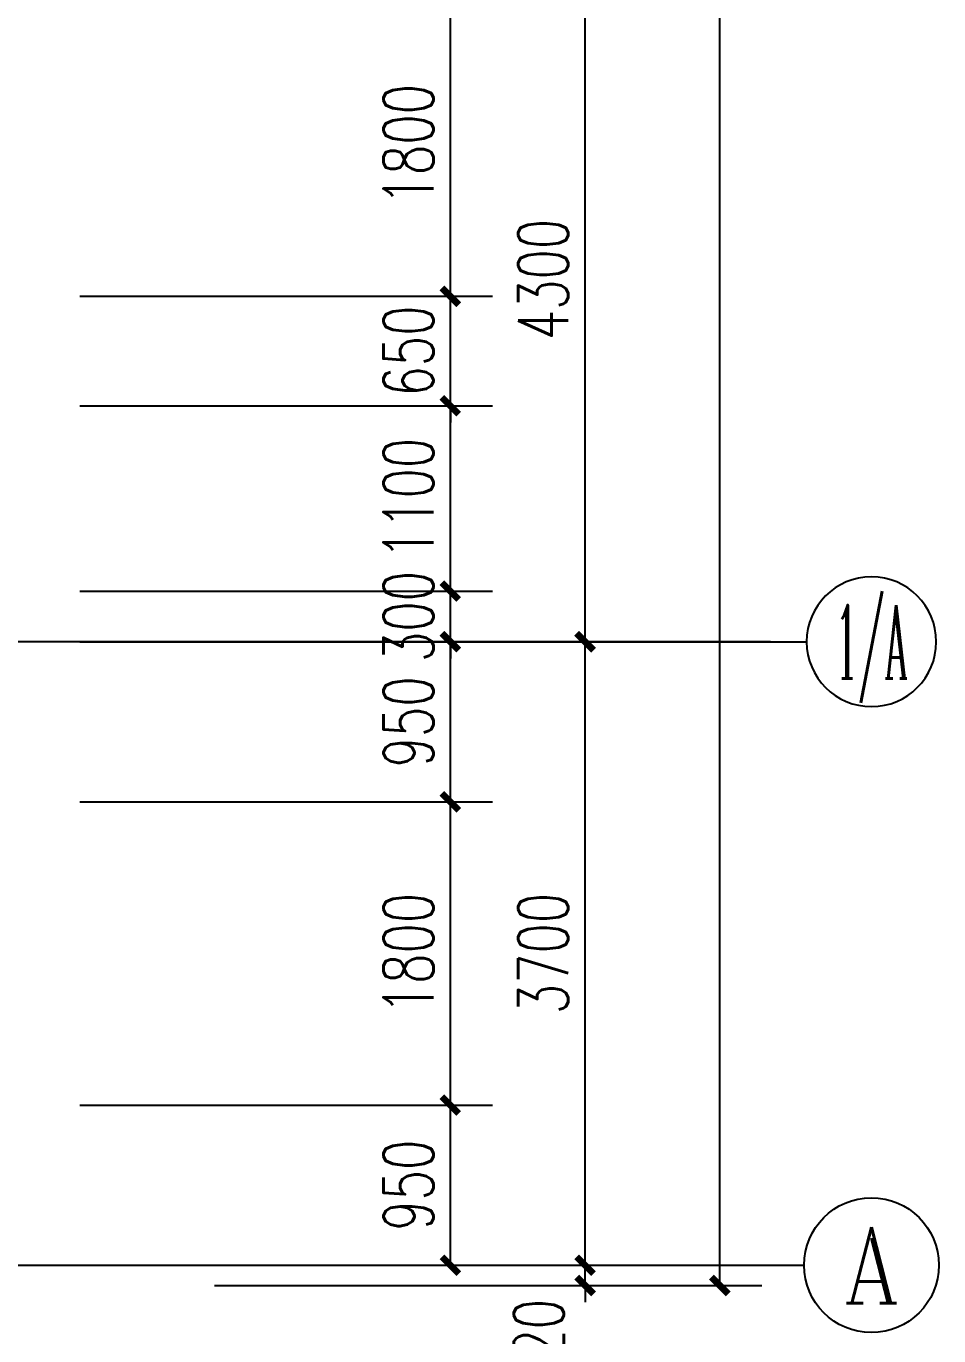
# Model space of a CAD drawing. Extents: x -522490 to 417652, y 450811 to 1108047.
# Drawn here: x 389482 to 394901, y 784470 to 792242 of the extents above; entities that cross this region are included whole.
import ezdxf
from ezdxf.enums import TextEntityAlignment as Align

# ---------------------------------------------------------------- set-up
doc = ezdxf.new("R2010")
doc.units = 0
doc.header["$LTSCALE"] = 1000
doc.header["$MEASUREMENT"] = 0
for name, color, linetype in [('AXIS', 3, 'Continuous'), ('AXIS_TEXT', 7, 'Continuous'), ('DOTE', 1, 'Continuous')]:
    doc.layers.add(name, color=color, linetype=linetype)
doc.styles.add('_TCH_AXIS', font='COMPLEX', dxfattribs={"bigfont": 'GBCBIG'})
doc.styles.add('_TCH_DIM_T3', font='SIMPLEX', dxfattribs={"width": 0.705882, "bigfont": 'GBCBIG'})
doc.styles.add('COMPLEX', font='COMPLEX')
doc.dimstyles.new('_TCH_ARCH&&100', dxfattribs={"dimtxt": 297.5, "dimasz": 100, "dimexe": 250, "dimexo": 300, "dimgap": 100, "dimtad": 1, "dimdec": 0, "dimzin": 0, "dimdsep": 46, "dimtxsty": '_TCH_DIM_T3', "dimblk": 'ARCHTICK', "dimcen": 0.09, "dimclrt": 7, "dimazin": 2, "dimtfac": 1, "dimtdec": 0, "dimtix": 1, "dimtmove": 2, "dimatfit": 3, "dimfxl": 0, "dimtolj": 1, "dimtzin": 0, "dimarcsym": 0})

# ---------------------------------------------------------------- blocks, each defined once
blk = doc.blocks.new('_AXISO')
blk.add_circle((0, 0), 0.5)
at = {"layer": 'AXIS_TEXT', "style": 'COMPLEX', "width": 1.041667}
blk.add_attdef('A', text='', height=0.56, dxfattribs=at).set_placement((-0.25, -0.28), (0.25, -0.28), align=Align.FIT)
blk = doc.blocks.new('_ArchTick')
at = {"color": 0, "linetype": 'ByBlock', "const_width": 0.4}
blk.add_lwpolyline([(-0.5, -0.5), (0.5, 0.5)], dxfattribs=at)
blk = doc.blocks.new('*D376')
at = {"layer": 'AXIS', "color": 0, "lineweight": -2}
for p, q in [((389800.6, 785839.2), (392250.6, 785839.2)), ((392000.6, 784889.2), (392000.6, 785839.2)), ((389800.6, 784889.2), (392250.6, 784889.2))]:
    blk.add_line(p, q, dxfattribs=at)
at = {"layer": 'Defpoints', "color": 0}
for p in [(389500.6, 785839.2), (392000.6, 785839.2), (389500.6, 784889.2)]:
    blk.add_point(p, dxfattribs=at)
at = {"layer": 'AXIS', "color": 0, "lineweight": -2, "xscale": 100, "yscale": 100, "zscale": 100}
for p, rotation in [((392000.6, 785839.2), 90), ((392000.6, 784889.2), 270)]:
    blk.add_blockref('_ArchTick', p, dxfattribs=dict(at, rotation=rotation))
at = {"layer": 'AXIS', "color": 7, "insert": (391751.8, 785364.2), "char_height": 297.5, "attachment_point": 5, "rotation": 90, "style": '_TCH_DIM_T3'}
blk.add_mtext('\\A1;950', dxfattribs=at)
blk = doc.blocks.new('*D377')
at = {"layer": 'AXIS', "color": 0, "lineweight": -2}
for p, q in [((389800.6, 787639.2), (392250.6, 787639.2)), ((392000.6, 785839.2), (392000.6, 787639.2)), ((389800.6, 785839.2), (392250.6, 785839.2))]:
    blk.add_line(p, q, dxfattribs=at)
at = {"layer": 'Defpoints', "color": 0}
for p in [(389500.6, 787639.2), (392000.6, 787639.2), (389500.6, 785839.2)]:
    blk.add_point(p, dxfattribs=at)
at = {"layer": 'AXIS', "color": 0, "lineweight": -2, "xscale": 100, "yscale": 100, "zscale": 100}
for p, rotation in [((392000.6, 787639.2), 90), ((392000.6, 785839.2), 270)]:
    blk.add_blockref('_ArchTick', p, dxfattribs=dict(at, rotation=rotation))
at = {"layer": 'AXIS', "color": 7, "insert": (391751.8, 786739.2), "char_height": 297.5, "attachment_point": 5, "rotation": 90, "style": '_TCH_DIM_T3'}
blk.add_mtext('\\A1;1800', dxfattribs=at)
blk = doc.blocks.new('*D378')
at = {"layer": 'AXIS', "color": 0, "lineweight": -2}
for p, q in [((389800.6, 788589.2), (392250.6, 788589.2)), ((392000.6, 787639.2), (392000.6, 788589.2)), ((389800.6, 787639.2), (392250.6, 787639.2))]:
    blk.add_line(p, q, dxfattribs=at)
at = {"layer": 'Defpoints', "color": 0}
for p in [(389500.6, 788589.2), (392000.6, 788589.2), (389500.6, 787639.2)]:
    blk.add_point(p, dxfattribs=at)
at = {"layer": 'AXIS', "color": 0, "lineweight": -2, "xscale": 100, "yscale": 100, "zscale": 100}
for p, rotation in [((392000.6, 788589.2), 90), ((392000.6, 787639.2), 270)]:
    blk.add_blockref('_ArchTick', p, dxfattribs=dict(at, rotation=rotation))
at = {"layer": 'AXIS', "color": 7, "insert": (391751.8, 788114.2), "char_height": 297.5, "attachment_point": 5, "rotation": 90, "style": '_TCH_DIM_T3'}
blk.add_mtext('\\A1;950', dxfattribs=at)
blk = doc.blocks.new('*D379')
at = {"layer": 'AXIS', "color": 0, "lineweight": -2}
for p, q in [((392000.6, 788889.5), (392000.6, 788989.5)), ((389800.6, 788889.5), (392250.6, 788889.5)), ((392000.6, 788589.2), (392000.6, 788889.5)), ((389800.6, 788589.2), (392250.6, 788589.2)), ((392000.6, 788589.2), (392000.6, 788489.2))]:
    blk.add_line(p, q, dxfattribs=at)
at = {"layer": 'Defpoints', "color": 0}
for p in [(389500.6, 788889.5), (392000.6, 788889.5), (389500.6, 788589.2)]:
    blk.add_point(p, dxfattribs=at)
at = {"layer": 'AXIS', "color": 0, "lineweight": -2, "xscale": 100, "yscale": 100, "zscale": 100}
for p, rotation in [((392000.6, 788889.5), 270), ((392000.6, 788589.2), 90)]:
    blk.add_blockref('_ArchTick', p, dxfattribs=dict(at, rotation=rotation))
at = {"layer": 'AXIS', "color": 7, "insert": (391751.8, 788739.3), "char_height": 297.5, "attachment_point": 5, "rotation": 90, "style": '_TCH_DIM_T3'}
blk.add_mtext('\\A1;300', dxfattribs=at)
blk = doc.blocks.new('*D380')
at = {"layer": 'AXIS', "color": 0, "lineweight": -2}
for p, q in [((389800.6, 789989.5), (392250.6, 789989.5)), ((392000.6, 788889.5), (392000.6, 789989.5)), ((389800.6, 788889.5), (392250.6, 788889.5))]:
    blk.add_line(p, q, dxfattribs=at)
at = {"layer": 'Defpoints', "color": 0}
for p in [(389500.6, 789989.5), (392000.6, 789989.5), (389500.6, 788889.5)]:
    blk.add_point(p, dxfattribs=at)
at = {"layer": 'AXIS', "color": 0, "lineweight": -2, "xscale": 100, "yscale": 100, "zscale": 100}
for p, rotation in [((392000.6, 789989.5), 90), ((392000.6, 788889.5), 270)]:
    blk.add_blockref('_ArchTick', p, dxfattribs=dict(at, rotation=rotation))
at = {"layer": 'AXIS', "color": 7, "insert": (391751.8, 789439.5), "char_height": 297.5, "attachment_point": 5, "rotation": 90, "style": '_TCH_DIM_T3'}
blk.add_mtext('\\A1;1100', dxfattribs=at)
blk = doc.blocks.new('*D381')
at = {"layer": 'AXIS', "color": 0, "lineweight": -2}
for p, q in [((392000.6, 790639.3), (392000.6, 790739.3)), ((389800.6, 790639.3), (392250.6, 790639.3)), ((392000.6, 789989.5), (392000.6, 790639.3)), ((389800.6, 789989.5), (392250.6, 789989.5)), ((392000.6, 789989.5), (392000.6, 789889.5))]:
    blk.add_line(p, q, dxfattribs=at)
at = {"layer": 'Defpoints', "color": 0}
for p in [(389500.6, 790639.3), (392000.6, 790639.3), (389500.6, 789989.5)]:
    blk.add_point(p, dxfattribs=at)
at = {"layer": 'AXIS', "color": 0, "lineweight": -2, "xscale": 100, "yscale": 100, "zscale": 100}
for p, rotation in [((392000.6, 790639.3), 270), ((392000.6, 789989.5), 90)]:
    blk.add_blockref('_ArchTick', p, dxfattribs=dict(at, rotation=rotation))
at = {"layer": 'AXIS', "color": 7, "insert": (391751.8, 790314.4), "char_height": 297.5, "attachment_point": 5, "rotation": 90, "style": '_TCH_DIM_T3'}
blk.add_mtext('\\A1;650', dxfattribs=at)
blk = doc.blocks.new('*D382')
at = {"layer": 'AXIS', "color": 0, "lineweight": -2}
for p, q in [((389800.6, 792439.3), (392250.6, 792439.3)), ((392000.6, 790639.3), (392000.6, 792439.3)), ((389800.6, 790639.3), (392250.6, 790639.3))]:
    blk.add_line(p, q, dxfattribs=at)
at = {"layer": 'Defpoints', "color": 0}
for p in [(389500.6, 792439.3), (392000.6, 792439.3), (389500.6, 790639.3)]:
    blk.add_point(p, dxfattribs=at)
at = {"layer": 'AXIS', "color": 0, "lineweight": -2, "xscale": 100, "yscale": 100, "zscale": 100}
for p, rotation in [((392000.6, 792439.3), 90), ((392000.6, 790639.3), 270)]:
    blk.add_blockref('_ArchTick', p, dxfattribs=dict(at, rotation=rotation))
at = {"layer": 'AXIS', "color": 7, "insert": (391751.8, 791539.3), "char_height": 297.5, "attachment_point": 5, "rotation": 90, "style": '_TCH_DIM_T3'}
blk.add_mtext('\\A1;1800', dxfattribs=at)
blk = doc.blocks.new('*D397')
at = {"layer": 'AXIS', "color": 0, "lineweight": -2}
for p, q in [((392800.6, 784889.2), (392800.6, 784989.2)), ((390600.6, 784889.2), (393050.6, 784889.2)), ((392800.6, 784769.2), (392800.6, 784889.2)), ((390600.6, 784769.2), (393050.6, 784769.2)), ((392800.6, 784769.2), (392800.6, 784669.2))]:
    blk.add_line(p, q, dxfattribs=at)
at = {"layer": 'Defpoints', "color": 0}
for p in [(390300.6, 784889.2), (392800.6, 784889.2), (390300.6, 784769.2)]:
    blk.add_point(p, dxfattribs=at)
at = {"layer": 'AXIS', "color": 0, "lineweight": -2, "xscale": 100, "yscale": 100, "zscale": 100}
for p, rotation in [((392800.6, 784889.2), 270), ((392800.6, 784769.2), 90)]:
    blk.add_blockref('_ArchTick', p, dxfattribs=dict(at, rotation=rotation))
at = {"layer": 'AXIS', "color": 7, "insert": (392525.6, 784419.2), "char_height": 297.5, "attachment_point": 5, "rotation": 90, "style": '_TCH_DIM_T3'}
blk.add_mtext('\\A1;120', dxfattribs=at)
blk = doc.blocks.new('*D398')
at = {"layer": 'AXIS', "color": 0, "lineweight": -2}
for p, q in [((390600.6, 788589.2), (393050.6, 788589.2)), ((392800.6, 784889.2), (392800.6, 788589.2)), ((390600.6, 784889.2), (393050.6, 784889.2))]:
    blk.add_line(p, q, dxfattribs=at)
at = {"layer": 'Defpoints', "color": 0}
for p in [(390300.6, 788589.2), (392800.6, 788589.2), (390300.6, 784889.2)]:
    blk.add_point(p, dxfattribs=at)
at = {"layer": 'AXIS', "color": 0, "lineweight": -2, "xscale": 100, "yscale": 100, "zscale": 100}
for p, rotation in [((392800.6, 788589.2), 90), ((392800.6, 784889.2), 270)]:
    blk.add_blockref('_ArchTick', p, dxfattribs=dict(at, rotation=rotation))
at = {"layer": 'AXIS', "color": 7, "insert": (392551.8, 786739.2), "char_height": 297.5, "attachment_point": 5, "rotation": 90, "style": '_TCH_DIM_T3'}
blk.add_mtext('\\A1;3700', dxfattribs=at)
blk = doc.blocks.new('*D399')
at = {"layer": 'AXIS', "color": 0, "lineweight": -2}
for p, q in [((390600.6, 792889.2), (393050.6, 792889.2)), ((392800.6, 788589.2), (392800.6, 792889.2)), ((390600.6, 788589.2), (393050.6, 788589.2))]:
    blk.add_line(p, q, dxfattribs=at)
at = {"layer": 'Defpoints', "color": 0}
for p in [(390300.6, 792889.2), (392800.6, 792889.2), (390300.6, 788589.2)]:
    blk.add_point(p, dxfattribs=at)
at = {"layer": 'AXIS', "color": 0, "lineweight": -2, "xscale": 100, "yscale": 100, "zscale": 100}
for p, rotation in [((392800.6, 792889.2), 90), ((392800.6, 788589.2), 270)]:
    blk.add_blockref('_ArchTick', p, dxfattribs=dict(at, rotation=rotation))
at = {"layer": 'AXIS', "color": 7, "insert": (392551.8, 790739.2), "char_height": 297.5, "attachment_point": 5, "rotation": 90, "style": '_TCH_DIM_T3'}
blk.add_mtext('\\A1;4300', dxfattribs=at)
blk = doc.blocks.new('*D404')
at = {"layer": 'AXIS', "color": 0, "lineweight": -2}
for p, q in [((390600.6, 812009.2), (393850.6, 812009.2)), ((393600.6, 784769.2), (393600.6, 812009.2)), ((390600.6, 784769.2), (393850.6, 784769.2))]:
    blk.add_line(p, q, dxfattribs=at)
at = {"layer": 'Defpoints', "color": 0}
for p in [(390300.6, 812009.2), (393600.6, 812009.2), (390300.6, 784769.2)]:
    blk.add_point(p, dxfattribs=at)
at = {"layer": 'AXIS', "color": 0, "lineweight": -2, "xscale": 100, "yscale": 100, "zscale": 100}
for p, rotation in [((393600.6, 812009.2), 90), ((393600.6, 784769.2), 270)]:
    blk.add_blockref('_ArchTick', p, dxfattribs=dict(at, rotation=rotation))
at = {"layer": 'AXIS', "color": 7, "insert": (393351.8, 798389.2), "char_height": 297.5, "attachment_point": 5, "rotation": 90, "style": '_TCH_DIM_T3'}
blk.add_mtext('\\A1;27240', dxfattribs=at)

msp = doc.modelspace()

# ---------------------------------------------------------------- linework, layer by layer
at = {"layer": 'AXIS'}
for p, q in [((390100.6, 788589.2), (394115.6, 788589.2)), ((390100.6, 784889.2), (394100.6, 784889.2))]:
    msp.add_line(p, q, dxfattribs=at)
at = {"layer": 'DOTE'}
for p, q in [((393900.6, 788589.2), (384380.6, 788589.2)), ((351344.3, 784889.2), (390100.6, 784889.2))]:
    msp.add_line(p, q, dxfattribs=at)

# ---------------------------------------------------------------- block references
at = {"layer": 'AXIS'}
ref = msp.add_blockref('_AXISO', (394500.6, 788589.2), dxfattribs=dict(at, xscale=-770.0000000000001, yscale=770.0000000000001, zscale=770.0000000000001))
ref.add_attrib('A', '1/A', dxfattribs={"layer": 'AXIS_TEXT', "height": 435.58, "style": '_TCH_AXIS', "width": 0.381818}).set_placement((394282.8, 788371.4), (394718.4, 788371.4), align=Align.FIT)
ref = msp.add_blockref('_AXISO', (394500.6, 784889.2), dxfattribs=dict(at, xscale=800, yscale=800, zscale=800))
ref.add_attrib('A', 'A', dxfattribs={"layer": 'AXIS_TEXT', "height": 452, "style": '_TCH_AXIS', "width": 0.853333}).set_placement((394335.3, 784663.2), (394665.9, 784663.2), align=Align.FIT)

# ---------------------------------------------------------------- dimensions: what is measured, and where the dimension line sits
for p1, p2, distance, picture, middle in [((390300.6, 784769.2), (390300.6, 812009.2), -3300, '*D404', (393351.8, 798389.2)), ((390300.6, 788589.2), (390300.6, 792889.2), -2500, '*D399', (392551.8, 790739.2)), ((389500.6, 790639.3), (389500.6, 792439.3), -2500, '*D382', (391751.8, 791539.3)), ((389500.6, 789989.5), (389500.6, 790639.3), -2500, '*D381', (391751.8, 790314.4)), ((389500.6, 788889.5), (389500.6, 789989.5), -2500, '*D380', (391751.8, 789439.5)), ((389500.6, 788589.2), (389500.6, 788889.5), -2500, '*D379', (391751.8, 788739.3)), ((389500.6, 787639.2), (389500.6, 788589.2), -2500, '*D378', (391751.8, 788114.2)), ((390300.6, 784889.2), (390300.6, 788589.2), -2500, '*D398', (392551.8, 786739.2)), ((389500.6, 785839.2), (389500.6, 787639.2), -2500, '*D377', (391751.8, 786739.2)), ((389500.6, 784889.2), (389500.6, 785839.2), -2500, '*D376', (391751.8, 785364.2))]:
    dim = msp.add_aligned_dim(p1=p1, p2=p2, distance=distance, dimstyle='_TCH_ARCH&&100', dxfattribs=at)
    dim.commit()
    dim.dimension.update_dxf_attribs({"geometry": picture, "text_midpoint": middle})
dim = msp.add_linear_dim(base=(392800.6, 784889.2), p1=(390300.6, 784769.2), p2=(390300.6, 784889.2), angle=90, dimstyle='_TCH_ARCH&&100', dxfattribs=at)
dim.commit()
dim.dimension.update_dxf_attribs({"geometry": '*D397', "text_midpoint": (392525.6, 784419.2), "dimtype": 129})

doc.saveas('drawing.dxf')
